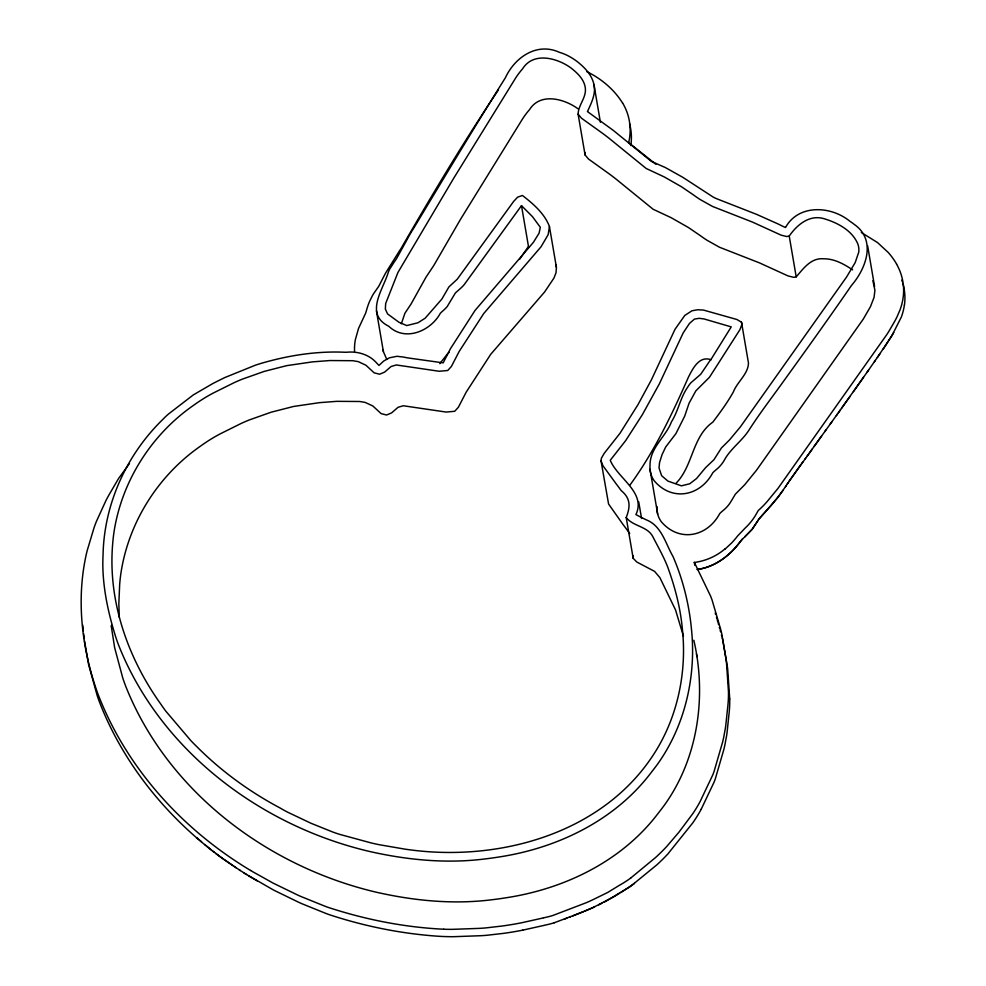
<?xml version="1.0" encoding="UTF-8"?>
<svg xmlns="http://www.w3.org/2000/svg" width="986" height="986" viewBox="0 0 986 986"><rect width="100%" height="100%" fill="white"/><g stroke="black" fill="none" stroke-linecap="round" stroke-linejoin="round"><path stroke-width="1.48" d="M683.458 636.278L675.533 609.915L659.88 577.623L654.593 571.375L636.783 562.008L633.172 558.298L626.209 517.502C630.399 506.816 630.855 498.472 621.094 490.486A230.49 218.325 -9.7 0 0 616.151 483.83L602.951 465.737L601.004 460.721L601.411 458.182L604.245 453.289L620.009 433.261L637.991 404.642L651.352 379.955L675.04 329.238L684.814 315.421L691.999 310.775L697.669 309.764L703.474 310.072L736.949 319.513L741.509 322.237L741.891 324.468L739.857 329.768L709.464 377.268L695.857 390.838L689.091 403.163L684.691 416.141L675.965 433.532L665.698 446.978L662.099 454.534L659.56 462.496L659.018 467.956L661.631 475.708L667.99 481.131L681.412 485.827L689.756 483.769L696.535 478.543L705.606 467.635L713.889 459.772L721.432 447.964L729.504 439.953L740.387 426.876L846.555 277.041L855.207 262.547L858.781 252.071A20.694 19.597 -9.7 0 0 857.832 243.924C852.249 230.724 838.334 223.156 825.282 219.089C810.159 213.728 797.181 224.537 789.231 236.061L786.705 236.529L781.072 235.136L752.528 222.109L712.545 206.456L700.159 199.529A138.286 130.978 -9.7 0 1 693.183 194.723L681.499 186.761L664.219 176.913L646.187 168.483L609.065 138.286A257.753 244.146 -9.7 0 0 602.335 133.159L581.53 118.246L578.116 114.179C578.227 104.984 586.658 97.466 585.302 87.84C584.168 79.336 577.451 73.075 571.054 68.022C557.41 57.989 533.463 51.432 522.605 68.786A81.986 77.66 -9.7 0 0 515.777 77.783L453.609 178.404L397.95 272.444L385.662 303.515L385.353 309.062L387.547 313.893L398.936 322.249L406.75 325.565L417.916 322.792L425.114 318.244L441.888 299.041L448.901 286.926L457.257 279.198L513.632 201.427L517.601 197.175L522.42 195.474C533.044 203.621 544.654 213.629 549.448 226.558L556.424 267.354L556.005 272.789L553.972 278.015L544.568 292.041L490.708 354.331L466.168 392.194L458.391 407.23L454.719 411.285L446.14 412.062L403.262 405.751L398.048 407.304L391.565 412.924L386.561 415.007L381.114 413.627L372.881 406.01L365.202 402.424L359.742 401.499L336.855 401.339L319.489 402.658L293.618 406.454L271.125 412.21L249.261 419.962A181.301 171.737 -9.7 0 0 241.274 423.388L220.556 433.68A143.241 135.686 -9.7 0 0 213.001 437.907A166.917 158.105 -9.7 0 0 208.095 440.939A157.661 149.33 -9.7 0 0 200.971 445.808C158.389 475.166 128.488 522.272 120.871 573.519A190.705 180.635 -9.7 0 0 119.663 584.501L118.838 603.789L119.306 617.544M633.172 558.298L633.185 555.857M401.339 323.778L404.926 313.24L411.125 303.91L426.026 277.14L433.84 265.419L460.585 219.2L522.753 118.579A81.986 77.66 -9.7 0 1 529.581 109.569C540.439 92.228 564.386 98.785 578.03 108.817M701.206 809.223L714.123 782.058A115.387 109.298 -9.7 0 0 715.429 778.459L723.761 749.779A179.982 170.479 -9.7 0 0 724.981 744.504L726.596 735.766A94.163 89.196 -9.7 0 0 727.175 731.427L728.95 714.542A124.335 117.765 -9.7 0 0 729.714 698.901M758.345 519.942L778.496 496.648L786.002 485.938M758.998 518.747L771.089 505.571M877.318 357.548L891.775 335.955L901.364 316.999A63.498 60.146 -9.7 0 0 904.384 305.068M893.747 332.59L884.738 346.825M785.472 486.751L788.11 482.709M787.05 484.323L801.026 464.307M788.64 481.895L812.328 448.987M783.217 490.141L776.364 499.175M883.123 349.167L884.405 347.294M866.891 372.486L880.227 353.358M874.397 361.726L875.371 360.334M814.116 446.436L821.523 436.083M868.567 370.095L853.42 391.615M593.942 84.488C596.074 94.077 591.292 103.123 587.446 111.578A49.583 46.971 -9.7 0 0 589.357 112.959L613.218 130.337L651.327 161.371L665.439 167.595L682.83 177.332L713.161 197.064A52.788 50.003 -9.7 0 0 716.81 198.79L756.73 214.418L776.068 223.058A84.882 80.408 -9.7 0 1 782.034 225.942L784.918 227.285A16.084 15.234 -9.7 0 0 785.522 227.507C798.549 203.806 831.358 205.815 850.055 221.406A38.183 36.162 -9.7 0 1 854.086 224.29C876.714 239.844 866.189 268.5 851.485 285.447C828.967 318.133 805.833 350.375 782.625 382.556C771.188 398.504 759.195 414.058 748.645 430.635C741.509 441.445 730.281 448.938 724.205 460.363A33.339 31.577 -9.7 0 1 717.29 468.757L715.232 470.495A27.14 25.71 -9.7 0 0 712.767 472.812C699.961 496.611 671.786 501.64 654.174 480.737A25.439 24.095 -9.7 0 1 649.996 465.725C649.811 447.595 665.612 437.205 671.478 421.774C678.417 410.866 680.217 397.826 687.71 387.141A37.986 35.977 -9.7 0 1 690.792 382.876L700.726 374.261L709.563 361.233A61.526 58.285 -9.7 0 0 711.793 358.189L731.242 326.896L704.14 318.971L699.185 318.318L694.415 319.107L689.448 323.457L683.162 332.96L659.375 383.8L642.441 414.539L625.642 440.656L610.248 460.302C617.791 478.518 646.36 492.482 635.921 514.581A41.548 39.354 -9.7 0 0 637.005 515.173A229.8 217.672 -9.7 0 0 646.298 519.844C661.655 525.809 665.488 543.545 672.97 556.437C683.039 579.645 689.189 604.628 691.531 629.808C696.276 676.741 684.913 726.004 657.292 764.532A458.897 434.666 -9.7 0 1 650.945 772.839C614.611 820.672 557.152 848.243 498.657 857.044A312.673 296.17 -9.7 0 1 484.508 859.003C448.519 863.502 412.111 860.433 376.738 853.026A260.637 246.87 -9.7 0 1 366.287 850.684C259.417 824.641 161.26 750.679 119.429 647.186A176.864 167.521 -9.7 0 1 115.769 637.116C108.312 613.243 102.84 588.42 102.815 563.314A423.253 400.908 -9.7 0 1 103.111 552.899C104.615 502.848 127.046 454.164 162.863 419.383A82.097 77.758 -9.7 0 1 168.384 414.108L193.231 394.967L212.557 383.69A513.743 486.616 -9.7 0 1 224.796 377.564L255.62 365.103A180.66 171.133 -9.7 0 1 266.503 361.85C291.918 354.874 318.49 351.028 344.866 352.248A45.701 43.285 -9.7 0 0 347.429 352.187C356.02 351.423 364.993 353.518 371.981 358.67A33.462 31.688 -9.7 0 1 373.719 360.1A32.07 30.381 -9.7 0 1 375.9 362.195L378.969 365.449L383.64 361.073L389.396 357.819L397.025 356.291L403.484 357.055A79.163 74.985 -9.7 0 0 408.204 357.967L443.182 362.86L450.516 348.613L475.055 310.417L533.438 242.297L539.108 233.103L540.316 227.298L532.514 216.686L521.495 205.643L464.418 284.338A30.504 28.902 -9.7 0 1 460.77 288.171L455.384 292.965L447.225 306.535A41.622 39.428 -9.7 0 1 443.552 310.294L442.036 311.625A22.752 21.544 -9.7 0 0 440.261 313.388C430.66 331.013 405.184 342.056 388.767 326.255C364.795 314.386 382.223 290.833 387.806 273.812A31.934 30.258 -9.7 0 1 389.519 269.412L394.24 261.993A42.176 39.945 -9.7 0 0 397.124 257.605L410.238 233.818A80.951 76.674 -9.7 0 1 413.085 229.233C443.527 178.639 473.946 127.884 505.35 77.82C514.828 57.348 536.828 41.979 559.432 52.32A50.532 47.87 -9.7 0 1 568.897 56.227L571.079 57.459A66.9 63.363 -9.7 0 1 577.241 61.613C584.71 67.492 591.896 74.887 593.942 84.488L600.4 122.264M521.495 205.643L528.471 246.438L519.548 259.38M863.526 377.281L836.338 415.599M850.043 396.384L841.563 408.303M838.433 412.678L840.516 409.769M837.385 414.132L824.789 431.597M830.052 424.325L832.147 421.416M825.837 430.142L806.979 456.407M629.906 485.112C654.186 451.908 671.91 414.576 688.462 377.083C692.825 368.554 699.222 355.404 711.103 359.767M801.68 463.445L802.974 461.719M804.958 459.106L805.636 458.207M771.225 505.387L776.007 499.594M129.462 463.568L118.616 478.432L108.596 495.588A184.752 174.99 -9.7 0 0 106.118 500.185L96.332 521.606A190.002 179.97 -9.7 0 0 94.04 527.769L87.162 550.693A182.373 172.747 -9.7 0 0 84.919 560.997C76.908 603.543 82.257 647.629 95.987 688.425A174.805 165.574 -9.7 0 0 98.625 695.746C127.391 769.166 183.31 830.2 250.58 870.465M739.574 542.448C729.504 556.104 714.739 566.925 697.681 569.39M739.981 541.918L743.999 537.58M498.472 89.849C464.603 140.295 433.31 192.689 402.867 245.317A67.11 63.572 -9.7 0 1 399.367 251.036L386.857 271.027A91.304 86.485 -9.7 0 0 384.959 274.244L379.327 285.2A31.232 29.592 -9.7 0 1 378.205 287.111L374.458 292.435A45.418 43.027 -9.7 0 0 372.461 295.566L369.553 301.445A75.454 71.473 -9.7 0 0 366.73 309.542L365.892 312.365A21.84 20.681 -9.7 0 1 365.436 313.597L358.547 328.412L355.379 339.566A57.114 54.094 -9.7 0 0 354.504 349.845A50.791 48.117 -9.7 0 0 354.578 351.324M439.805 363.649L447.237 354.184A22.752 21.544 -9.7 0 1 449.012 352.421M742.273 539.046C731.501 554.181 715.947 567.135 696.979 569.501M676.076 483.239C693.207 465.836 692.123 436.551 712.829 422.144C720.088 412.555 727.385 402.621 733.325 392.009C737.195 381.829 748.238 374.125 748.473 363.021L741.509 322.237M725.104 549.042L731.427 543.175A99.783 94.508 -9.7 0 0 737.688 535.879L745.157 528.077A60.294 57.114 -9.7 0 0 756.41 513.78L758.283 510.452A43.162 40.882 -9.7 0 0 759.614 509.281L760.403 508.554A87.31 82.701 -9.7 0 0 769.561 498.608L776.537 490.153A62.426 59.123 -9.7 0 0 778.274 487.984L886.66 334.784A143.549 135.969 -9.7 0 0 889.076 331L894.462 321.744A120.428 114.068 -9.7 0 0 896.94 317.011L900.107 309.653A62.981 59.653 -9.7 0 0 903.349 295.911A59.012 55.894 -9.7 0 0 896.57 264.125M604.048 902.289L630.042 886.759L656.762 864.919A191.555 181.436 -9.7 0 0 667.842 853.987L692.714 822.965A149.86 141.959 -9.7 0 0 701.231 809.223M634.479 883.444L620.724 892.601M631.052 877.762L655.505 857.573A191.555 181.436 -9.7 0 0 666.585 846.641L678.873 832.283L692.924 813.475A147.58 139.79 -9.7 0 0 699.961 801.877L712.866 774.713A115.387 109.298 -9.7 0 0 714.172 771.114L722.516 742.433A179.982 170.479 -9.7 0 0 723.736 737.158L725.339 728.42A94.163 89.196 -9.7 0 0 725.918 724.081L727.693 707.196A124.335 117.765 -9.7 0 0 728.457 691.556L726.374 661.027L721.604 633.024A202.833 192.122 -9.7 0 0 720.556 628.932L712.077 600.03A131.804 124.84 -9.7 0 0 710.549 596.025L694.304 562.328L694.81 565.274M578.116 114.179L585.08 154.975L588.494 159.029L609.311 173.955A257.753 244.146 -9.7 0 1 616.04 179.082L653.151 209.279L671.195 217.709L688.475 227.556L700.146 235.518A138.286 130.978 -9.7 0 0 707.135 240.325L719.521 247.252L759.503 262.892L788.048 275.932L793.681 277.325L796.207 276.856C803.38 268.636 811.01 257.592 823.667 258.788C834.402 258.702 843.954 264.075 852.619 269.856M614.13 896.644L592.906 907.638L572.866 915.895M614.907 896.126L619.528 893.254M598.699 904.84L601.867 903.312M594.385 906.947L584.908 911.163M583.663 911.668L554.243 922.773M564.448 919.125L566.851 918.188M569.267 917.276L570.463 916.807M543.459 917.892L547.575 916.931A94.286 89.307 -9.7 0 0 552.986 915.439L586.128 902.769A172.673 163.553 -9.7 0 0 593.128 899.602L607.795 892.416L619.467 885.255A97.491 92.339 -9.7 0 0 631.065 877.774M544.703 925.238L548.82 924.276A94.286 89.307 -9.7 0 0 554.243 922.785M542.867 918.028L521.471 922.797A312.747 296.231 -9.7 0 1 501.936 926.051L485.79 927.912A178.885 169.444 -9.7 0 1 479.43 928.368L453.227 929.317A151.869 143.857 -9.7 0 1 443.762 929.219M544.124 925.373L522.728 930.155M443.762 929.231C404.482 927.321 365.572 919.655 328.239 907.403A112.466 106.525 -9.7 0 1 324.357 905.974L300.927 896.496A156.749 148.479 -9.7 0 1 297.254 894.844L273.221 883.16A128.377 121.598 -9.7 0 1 269.905 881.311L256.927 874.064A159.547 151.117 -9.7 0 1 250.58 870.465M586.633 71.547C601.103 78.547 614.019 89.295 622.536 103M245.995 874.2L271.15 888.657A128.377 121.598 -9.7 0 0 274.478 890.506L298.511 902.19A156.749 148.479 -9.7 0 0 302.184 903.842L325.602 913.319A112.466 106.525 -9.7 0 0 329.497 914.749C364.426 926.236 400.71 933.594 437.402 936.182A260.489 246.734 -9.7 0 0 443.663 936.527L450.429 936.7A131.495 124.544 -9.7 0 0 454.484 936.663L480.687 935.714A178.885 169.444 -9.7 0 0 487.047 935.258L503.193 933.409A312.747 296.231 -9.7 0 0 522.728 930.155M257.309 880.942L248.608 875.851M861.333 232.511L877.552 242.581L888.287 252.527A78.424 74.283 -9.7 0 1 896.619 264.088M244.959 873.534L246.525 874.533M243.924 872.869L245.477 873.867M244.442 873.202L239.278 869.837M240.301 870.502L235.223 867.162M222.873 858.683L236.233 867.828M234.212 866.484L224.204 859.632M223.76 859.311L221.986 858.042M221.111 857.401L222.429 858.362M628.637 142.625L655.924 164.28M220.223 856.76L221.542 857.721M219.348 856.119L220.667 857.08M218.473 855.466L219.792 856.44M215.724 853.395L218.904 855.786M217.166 854.48L218.042 855.133M216.686 854.122C165.771 815.484 123.965 763.965 100.35 704.287A177.135 167.793 -9.7 0 1 97.244 695.771L88.617 664.65L84.537 640.999M214.282 852.298L212.384 850.807M211.435 850.068L206.333 845.865M196.695 837.73L201.538 841.773M204.731 844.497L205.532 845.175M528.471 246.438L529.346 247.326M629.721 533.512L628.07 531.281A230.49 218.325 -9.7 0 0 623.127 524.626L608.584 504.043L601.004 460.721M386.758 359.372L383.406 351.669L376.43 310.873M626.209 517.502C632.963 526.512 647.568 526.105 652.905 536.828C657.921 546.663 663.467 556.252 667.522 566.568C674.744 586.35 680.266 606.945 682.25 627.971C687.217 671.971 677.567 718.141 653.077 755.288C602.754 831.999 503.908 860.347 416.425 850.622A337.582 319.76 -9.7 0 1 404.95 849.143L379.351 844.731A236.43 223.958 -9.7 0 1 370.909 842.87L340.38 834.563A113.242 107.264 -9.7 0 1 332.233 831.814L311.009 823.273L287.826 812.267A128.809 122.005 -9.7 0 1 280.332 808.126C249.717 791.881 221.345 771.262 196.867 746.71A269.511 255.288 -9.7 0 1 190.951 740.745L165.685 711.005A185.824 176.013 -9.7 0 1 160.866 704.201C127.786 658.069 107.696 600.868 112.687 543.705A190.705 180.635 -9.7 0 1 113.895 532.723C121.524 481.476 151.4 434.37 193.995 405.012A157.661 149.33 -9.7 0 1 201.132 400.156A166.917 158.105 -9.7 0 1 206.025 397.111A143.241 135.686 -9.7 0 1 213.58 392.884L234.298 382.593A181.301 171.737 -9.7 0 1 242.285 379.166L264.149 371.426L286.643 365.658L312.513 361.874L329.879 360.543L352.766 360.703L358.226 361.628L365.905 365.214L374.15 372.831L379.585 374.224L384.589 372.129L391.085 366.509L396.286 364.956L439.164 371.266L447.743 370.49L451.415 366.435L459.205 351.398L483.732 313.536L541.055 246.771L548.154 234.668L549.448 226.558M872.893 280.69L874.915 290.278L874.052 297.427L870.465 306.646L863.305 319.057L756.533 470.199L744.713 484.742L735.371 494.171L731.181 501.159A33.339 31.577 -9.7 0 1 724.266 509.54L722.196 511.29A27.14 25.71 -9.7 0 0 719.731 513.607C706.937 537.407 678.762 542.436 661.138 521.532A25.439 24.095 -9.7 0 1 656.972 506.521M715.232 613.009L715.663 614.426M716.465 617.1L716.822 618.358M719.336 627.367L719.755 628.846M720.174 630.337L720.593 631.816M717.179 619.602L717.87 622.117M718.227 623.374L718.572 624.631M721.419 634.787L721.814 636.278M555.747 264.741L556.424 267.354M693.836 640.222C706.752 696.116 698.15 758.259 664.268 805.328A458.897 434.666 -9.7 0 1 657.921 813.635C621.574 861.468 564.115 889.039 505.633 897.839A312.673 296.17 -9.7 0 1 491.484 899.799C455.495 904.285 419.087 901.229 383.714 893.821A260.637 246.87 -9.7 0 1 373.25 891.48C266.38 865.437 168.236 791.475 126.405 687.981A176.864 167.521 -9.7 0 1 122.745 677.912L114.647 647.703L111.258 626.036M696.473 654.1L696.942 656.651M867.618 245.724L874.594 286.519M789.231 236.061L796.207 276.856M650.008 469.324L657.674 514.125M638.718 501.849L641.566 518.476M84.229 638.546L83.613 633.641M383.172 349.784L383.406 351.669M111.812 627.996L111.504 625.198M83.268 630.793L82.701 625.099M584.994 152.485L585.08 154.975M729.726 698.901L727.631 668.372L722.849 640.37A202.833 192.122 -9.7 0 0 722.208 637.769M629.561 123.657A58.618 55.524 -9.7 0 1 630.806 145.484M902.979 283.734A59.012 55.894 -9.7 0 1 904.458 305.068M901.82 280.11A59.012 55.894 -9.7 0 1 902.424 281.91M724.981 548.919A56.892 53.897 -9.7 0 1 694.329 562.476M622.61 102.963A58.618 55.524 -9.7 0 1 628.661 142.637M758.209 520.177L752.035 529.445L744.566 537.074L752.281 529.149L758.209 520.177"/></g></svg>
